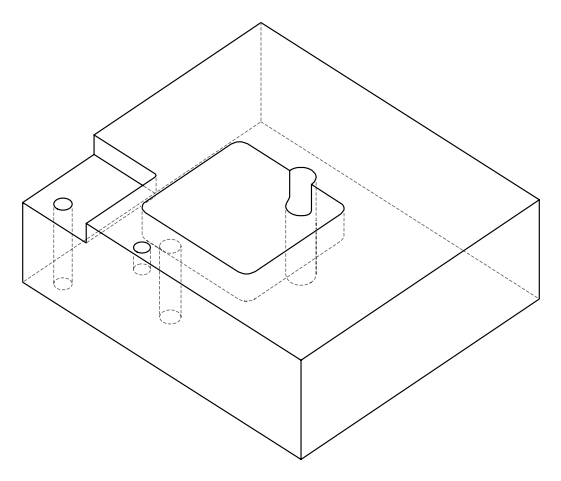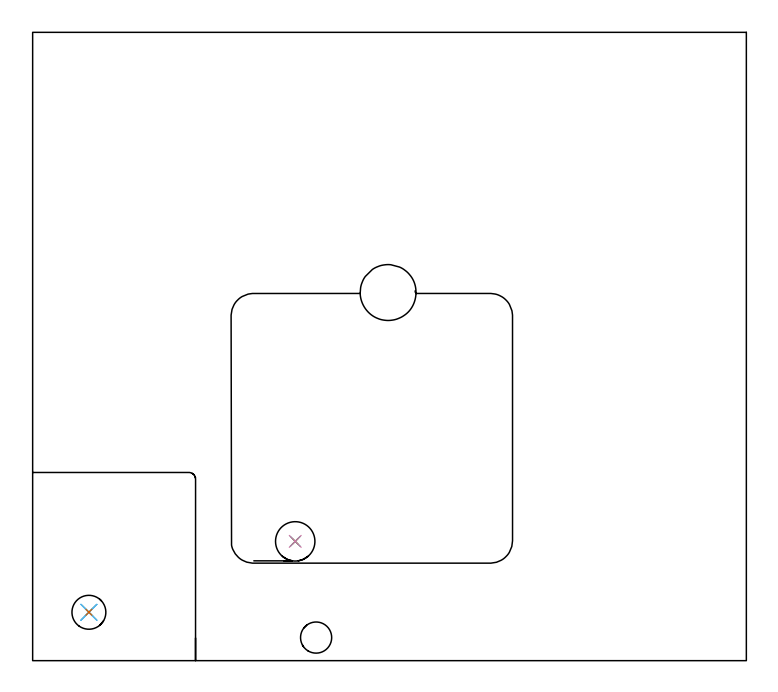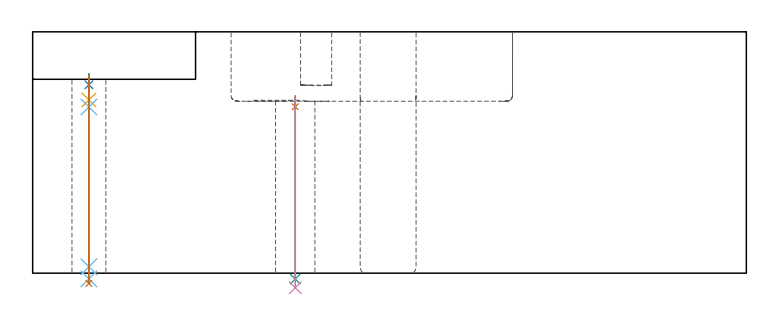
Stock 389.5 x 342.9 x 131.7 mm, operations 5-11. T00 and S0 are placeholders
(PLAN: 11 operations, 9 tool changes, 130.1 min)
(1 INDEXABLE_INSERT_DRILL_BLIND_HOLE_FROM_SOLID | STEP1POCKET | NXT0302_005 | 0.13 min | 6617 mm3)
(2 MILL_CORNER_NOTCH_RECTANGULAR | CORNER_NOTCH_RECTANGULAR | NXT0201_008 | Follow Part, ap 1.5, ae 75% | 89.54 min | 236399 mm3)
(3 MILL_RECTANGULAR_POCKET | POCKET_RECTANGULAR_STRAIGHT | UGT0201_095 | Follow Part, ap 5, ae 75% | 32.51 min | 850724 mm3)
(4 MILL_THROUGH_HOLE_FROM_SOLID_MATERIAL | STEP1HOLE_2 | NXT0201_007 | Circular | 5.91 min | 82734 mm3)
(5 SPOT_DRILL | STEP1HOLE | NXT0321_9005460120000 | 0.06 min | 198 mm3)
(6 SPOT_DRILL_1 | STEP1HOLE_1 | NXT0321_9005460120000 | 0.05 min | 151 mm3)
(7 DRILL_THROUGH_HOLE_INTO_CENTER | STEP1HOLE | NXT0301_065 | 0.41 min | 6357 mm3)
(8 DRILL_TO_ENLARGE_THROUGH_HOLE | STEP1HOLE | UGT0301_052 | 0.42 min | 27471 mm3)
(9 DRILL_BLIND_HOLE_INTO_CENTER | STEP1HOLE_1 | NXT0301_046 | 0.06 min | 361 mm3)
(10 GUN_DRILL_THROUGH_HOLE | STEP1HOLE_1 | UGT0307_003 | 0.53 min | 3645 mm3)
(11 SPADE_DRILL_TO_ENLARGE_THROUGH_HOLE | STEP1HOLE_1 | UGT0306_009 | 0.46 min | 24227 mm3)
(TOOL NXT0302_005 | Index. Insert Drill 17mm [880-D1700L20-05] | D17 PA176 FL85 Z2)
(TOOL NXT0201_008 | ENDMILL 6mm [2P460-0600-NA 1630] | D6 FL26 Z6)
(TOOL UGT0201_095 | End mill 20 mm | D20 R3 FL38 Z4)
(TOOL NXT0201_007 | ENDMILL 25mm [R216.25-25050GCK54P 1620] | D25 R3 FL54 Z5)
(TOOL NXT0321_9005460120000 | NC Spot Drill, 142deg, 12mm, Carbide, Uncoated | D12 PA142 FL30 Z2)
(TOOL NXT0301_065 | Carbide Drill 9.4mm [860.1-0940-075A1-MM 2214] | D9.4 PA140 FL98 Z2)
(TOOL UGT0301_052 | Twist Drill 21.5 mm | D21.5 PA118 FL150 Z2)
(TOOL NXT0301_046 | Carbide Drill 7.5mm [860.1-0750-038A1-MM 2214] | D7.5 PA140 FL53 Z2)
(TOOL UGT0307_003 | Gun Drill 7 mm | D7 PA130 FL24 Z1)
(TOOL UGT0306_009 | Spade Drill 18.5mm | D18.5 PA132 FL10 Z2)
(OP 5 SPOT_DRILL)
G17 G21 G94 G90
T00 M6
G54
G17 G0 G90 X143.3 Y65.1 S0 M3
G43 Z141.7 H0
G94 G81 G98 Z90.8 F250. R96.8
G80
M5
M2
(OP 6 SPOT_DRILL_1)
G17 G21 G94 G90
T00 M6
G54
G17 G0 G90 X30.7 Y26.4 S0 M3
G43 Z141.7 H0
G94 G81 G98 Z102.8 F250. R108.8
G80
M5
M2
(OP 7 DRILL_THROUGH_HOLE_INTO_CENTER)
G17 G21 G94 G90
T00 M6
G54
G17 G0 G90 X143.3 Y65.1 S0 M3
G43 Z141.7 H1
G94 G73 G98 Z-3.211 F250. Q8.819 R95.8
G80
M5
M2
(OP 8 DRILL_TO_ENLARGE_THROUGH_HOLE)
G17 G21 G94 G90
T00 M6
G54
G17 G0 G90 X143.3 Y65.1 S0 M3
G43 Z141.7 H0
G94 G73 G98 Z-7.959 F250. Q20.352 R95.8
G80
M5
M2
(OP 9 DRILL_BLIND_HOLE_INTO_CENTER)
G17 G21 G94 G90
T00 M6
G54
G17 G0 G90 X30.7 Y26.4 S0 M3
G43 Z141.7 H1
G94 G81 G98 Z94.55 F250. R107.8
G80
M5
M2
(OP 10 GUN_DRILL_THROUGH_HOLE)
G17 G21 G94 G90
T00 M6
G54
G17 G0 G90 X30.7 Y26.4 M8
G43 Z141.7 H0
Z105.641
S716 M3
G94 G1 Z90.692 F125. M26
G4 X.084
Z3.5 F250.
G4 X.084
Z-3.132 F125.
G4 X.084
M5
M9
G0 Z105.641
Z141.7
M2
(OP 11 SPADE_DRILL_TO_ENLARGE_THROUGH_HOLE)
G17 G21 G94 G90
T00 M6
G54
G17 G0 G90 X30.7 Y26.4 S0 M3
G43 Z141.7 H0
G94 G73 G98 Z-5.618 F250. Q15.917 R107.8
G80
M5
M2
